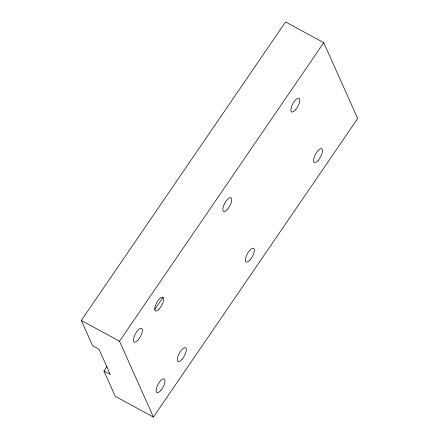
<?xml version="1.0" encoding="UTF-8"?>
<svg xmlns="http://www.w3.org/2000/svg" width="439" height="439" viewBox="0 0 439 439"><rect width="100%" height="100%" fill="white"/><g stroke="black" fill="none" stroke-linecap="round" stroke-linejoin="round"><path stroke-width="0.66" d="M103.939 371.032L110.304 374.489L98.995 349.214L92.629 345.756L81.325 320.475L285.569 21.95L323.752 42.687L357.675 118.525L153.43 417.05L115.248 396.313L103.939 371.032L107.034 366.51M153.43 417.05L119.512 341.213L323.752 42.687M154.786 309.468L162.913 297.598M81.325 320.475L119.512 341.213M159.467 308.76A7.787 2.853 -61.5 0 0 162.951 297.274A7.787 2.853 -61.5 0 0 155.197 306.263A7.787 2.853 -61.5 0 0 159.467 308.76M227.55 209.249A7.787 2.853 -61.5 0 0 231.029 197.764A7.787 2.853 -61.5 0 0 223.275 206.753A7.787 2.853 -61.5 0 0 227.55 209.249M295.634 109.745A7.787 2.853 -61.5 0 0 299.113 98.254A7.787 2.853 -61.5 0 0 291.359 107.242A7.787 2.853 -61.5 0 0 295.634 109.745M182.086 359.316A7.787 2.853 -61.5 0 0 185.565 347.831A7.787 2.853 -61.5 0 0 177.811 356.819A7.787 2.853 -61.5 0 0 182.086 359.316M318.248 160.301A7.787 2.853 -61.5 0 0 321.727 148.816A7.787 2.853 -61.5 0 0 313.973 157.804A7.787 2.853 -61.5 0 0 318.248 160.301M250.164 259.811A7.787 2.853 -61.5 0 0 253.643 248.32A7.787 2.853 -61.5 0 0 245.895 257.309A7.787 2.853 -61.5 0 0 250.164 259.811M160.811 390.414A7.787 2.853 -61.5 0 0 164.29 378.928A7.787 2.853 -61.5 0 0 156.536 387.917A7.787 2.853 -61.5 0 0 160.811 390.414M138.192 339.857A7.787 2.853 -61.5 0 0 141.671 328.372A7.787 2.853 -61.5 0 0 133.922 337.361A7.787 2.853 -61.5 0 0 138.192 339.857"/></g></svg>
